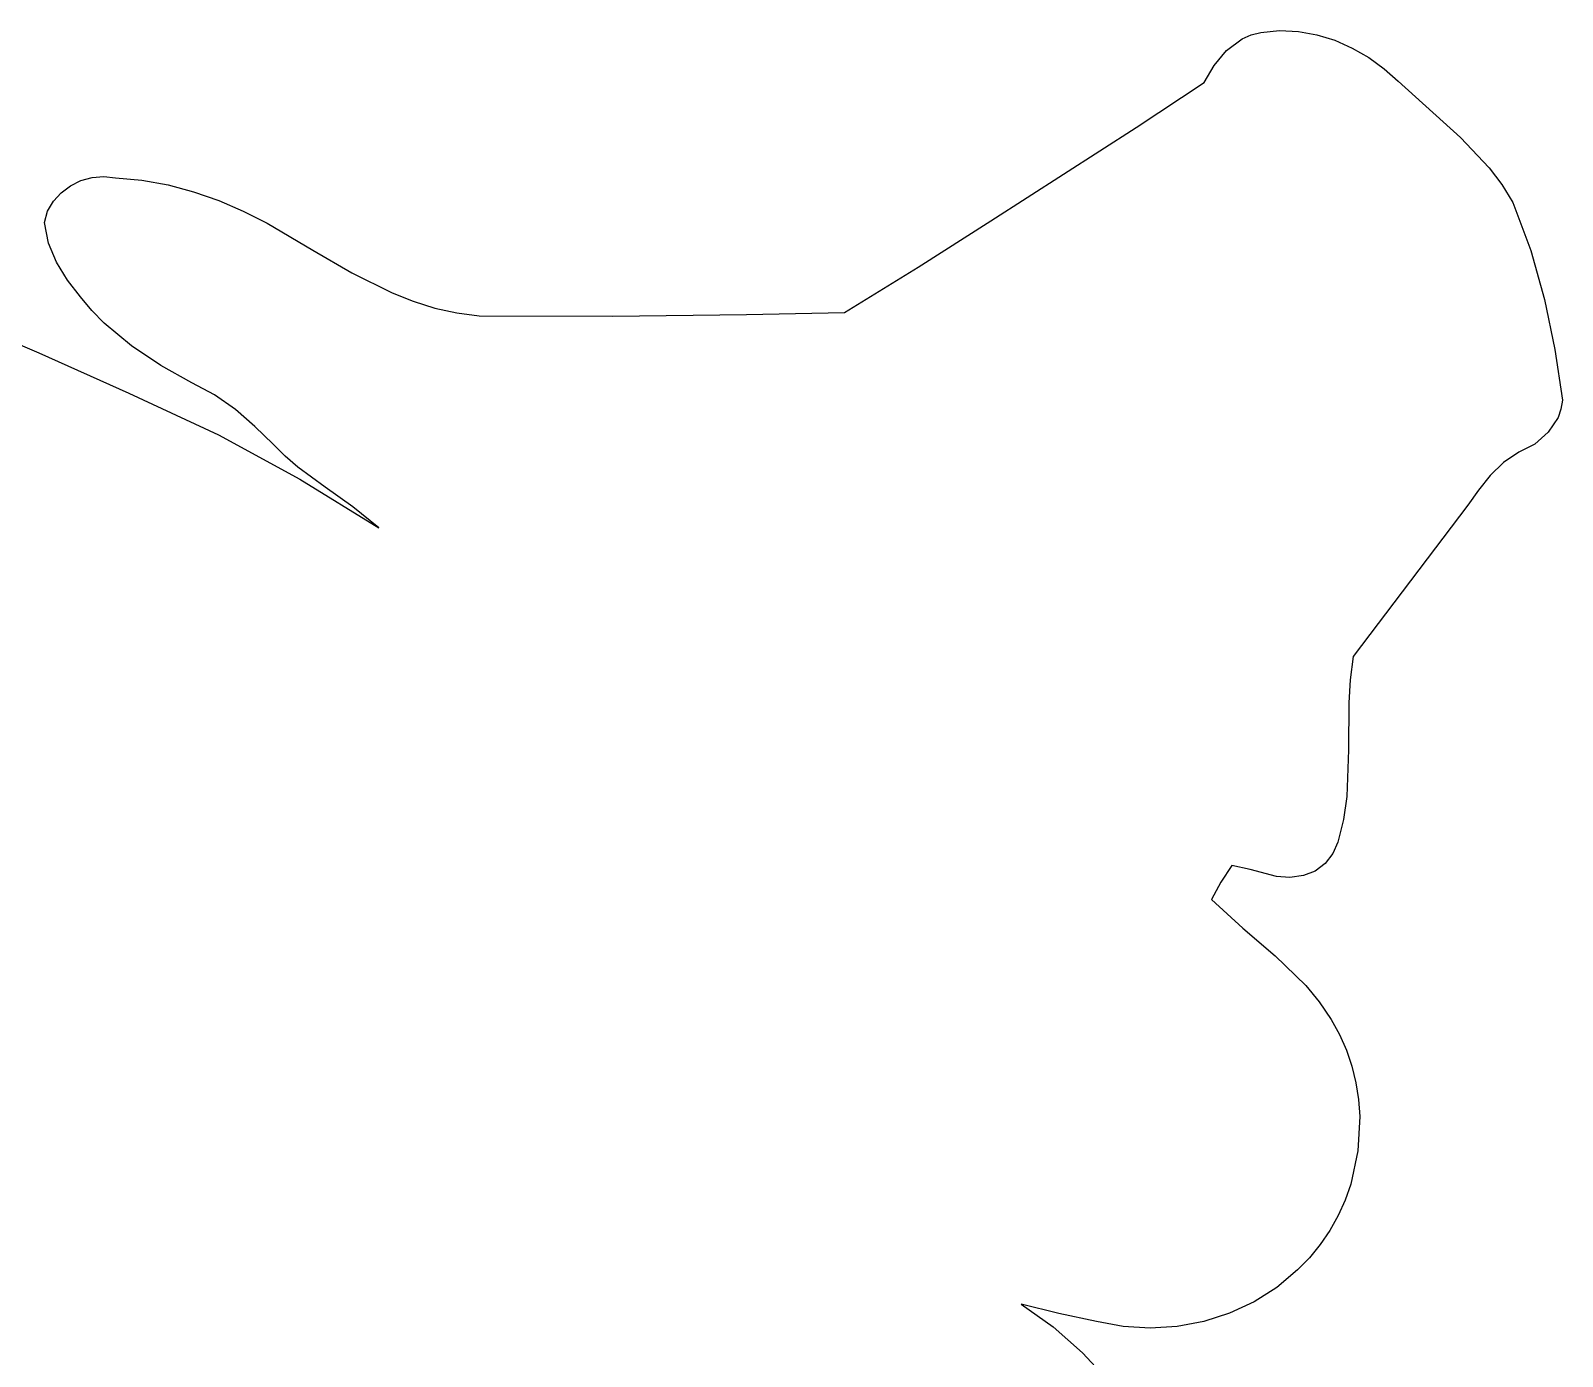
# Model space of a CAD drawing. Extents: x -886 to 651, y -59 to 942.
# Drawn here: x -327.2 to -166.3, y 228.6 to 367.8 of the extents above; entities that cross this region are included whole.
import ezdxf

# ---------------------------------------------------------------- set-up
doc = ezdxf.new("R2010")
doc.units = 0

msp = doc.modelspace()

# ---------------------------------------------------------------- linework, layer by layer
at = {"layer": 'IMAGES'}
for p, q in [((-201.58594, 365.728258), (-199.959125, 366.947168)), ((-199.959125, 366.947168), (-199.025915, 367.354457)), ((-199.025915, 367.354457), (-198.00922, 367.5937)), ((-198.00922, 367.5937), (-196.022083, 367.801715)), ((-196.022083, 367.801715), (-194.045337, 367.720046)), ((-194.045337, 367.720046), (-192.099789, 367.372718)), ((-192.099789, 367.372718), (-190.206249, 366.783759)), ((-190.206249, 366.783759), (-188.385523, 365.977194)), ((-202.91136, 364.136578), (-201.58594, 365.728258)), ((-188.385523, 365.977194), (-186.658421, 364.97705)), ((-203.95708, 362.37174), (-202.91136, 364.136578)), ((-186.658421, 364.97705), (-185.045751, 363.807353)), ((-185.045751, 363.807353), (-183.56832, 362.49213)), ((-211.0796, 357.63711), (-203.95708, 362.37174)), ((-183.56832, 362.49213), (-177.012132, 356.591309)), ((-226.335112, 347.811373), (-211.0796, 357.63711)), ((-177.012132, 356.591309), (-174.006217, 353.386379)), ((-321.914299, 352.058605), (-320.729627, 352.392408)), ((-320.729627, 352.392408), (-319.509234, 352.499096)), ((-319.509234, 352.499096), (-318.2976, 352.35973)), ((-318.2976, 352.35973), (-315.505114, 352.110532)), ((-174.006217, 353.386379), (-172.685185, 351.632662)), ((-324.809214, 349.883885), (-323.998571, 350.785404)), ((-323.998571, 350.785404), (-323.018774, 351.516624)), ((-323.018774, 351.516624), (-321.914299, 352.058605)), ((-315.505114, 352.110532), (-312.763413, 351.607527)), ((-312.763413, 351.607527), (-310.075604, 350.877589)), ((-310.075604, 350.877589), (-307.444795, 349.94759)), ((-172.685185, 351.632662), (-171.52882, 349.74473)), ((-325.406223, 348.831004), (-324.809214, 349.883885)), ((-307.444795, 349.94759), (-304.874093, 348.844405)), ((-171.52882, 349.74473), (-169.652365, 344.72038)), ((-325.74512, 347.6457), (-325.406223, 348.831004)), ((-325.318306, 345.49377), (-325.74512, 347.6457)), ((-304.874093, 348.844405), (-302.366604, 347.594908)), ((-302.366604, 347.594908), (-297.5537, 344.76447)), ((-233.994036, 342.948758), (-226.335112, 347.811373)), ((-324.467474, 343.472819), (-325.318306, 345.49377)), ((-297.5537, 344.76447), (-293.468549, 342.364461)), ((-169.652365, 344.72038), (-168.194137, 339.559441)), ((-323.311637, 341.589236), (-324.467474, 343.472819)), ((-241.7227, 338.20111), (-233.994036, 342.948758)), ((-345.448382, 342.074246), (-326.346875, 333.977155)), ((-321.96981, 339.84941), (-323.311637, 341.589236)), ((-293.468549, 342.364461), (-289.20966, 340.251781)), ((-320.772362, 338.411877), (-321.96981, 339.84941)), ((-289.20966, 340.251781), (-287.008598, 339.378646)), ((-168.194137, 339.559441), (-167.102567, 334.305347)), ((-319.472045, 337.079154), (-320.772362, 338.411877)), ((-287.008598, 339.378646), (-284.756341, 338.667891)), ((-284.756341, 338.667891), (-282.450304, 338.149698)), ((-282.450304, 338.149698), (-280.0879, 337.85425)), ((-280.0879, 337.85425), (-266.05016, 337.816244)), ((-266.05016, 337.816244), (-252.0123, 337.97731)), ((-252.0123, 337.97731), (-241.7227, 338.20111)), ((-316.615891, 334.69363), (-319.472045, 337.079154)), ((-313.507522, 332.623811), (-316.615891, 334.69363)), ((-326.346875, 333.977155), (-316.877107, 329.743517)), ((-167.102567, 334.305347), (-166.32608, 329.00153)), ((-310.25311, 330.80067), (-313.507522, 332.623811)), ((-307.873903, 329.546948), (-310.25311, 330.80067)), ((-316.877107, 329.743517), (-307.47017, 325.36983)), ((-305.686135, 327.997795), (-307.873903, 329.546948)), ((-166.32608, 329.00153), (-166.473224, 328.062921)), ((-303.64677, 326.2439), (-305.686135, 327.997795)), ((-166.782486, 327.182749), (-167.805732, 325.626386)), ((-166.473224, 328.062921), (-166.782486, 327.182749)), ((-307.47017, 325.36983), (-298.91272, 320.703653)), ((-301.71277, 324.37595), (-303.64677, 326.2439)), ((-167.805732, 325.626386), (-169.232565, 324.389788)), ((-300.465492, 323.109147), (-301.71277, 324.37595)), ((-170.89973, 323.5303), (-172.512312, 322.438658)), ((-169.232565, 324.389788), (-170.89973, 323.5303)), ((-299.126474, 321.95288), (-300.465492, 323.109147)), ((-296.276904, 319.847046), (-299.126474, 321.95288)), ((-172.512312, 322.438658), (-173.901804, 321.079933)), ((-298.91272, 320.703653), (-290.61747, 315.58782)), ((-173.901804, 321.079933), (-175.131574, 319.555979)), ((-293.371442, 317.808632), (-296.276904, 319.847046)), ((-175.131574, 319.555979), (-176.26499, 317.96865)), ((-290.61747, 315.58782), (-293.371442, 317.808632)), ((-176.26499, 317.96865), (-188.28379, 302.06145)), ((-188.28379, 302.06145), (-188.603666, 299.635617)), ((-188.603666, 299.635617), (-188.744335, 297.191287)), ((-188.744335, 297.191287), (-188.778822, 292.279105)), ((-188.778822, 292.279105), (-188.968788, 287.388846)), ((-188.968788, 287.388846), (-189.303806, 284.971919)), ((-189.303806, 284.971919), (-189.89577, 282.58445)), ((-189.89577, 282.58445), (-190.426936, 281.369677)), ((-201.03695, 280.10913), (-202.192255, 278.377921)), ((-199.11391, 279.70339), (-201.03695, 280.10913)), ((-191.234884, 280.323983), (-192.281584, 279.530607)), ((-190.426936, 281.369677), (-191.234884, 280.323983)), ((-202.192255, 278.377921), (-203.1843, 276.54502)), ((-196.35695, 278.966159), (-199.11391, 279.70339)), ((-194.942579, 278.862164), (-196.35695, 278.966159)), ((-193.52901, 279.07279), (-194.942579, 278.862164)), ((-192.281584, 279.530607), (-193.52901, 279.07279)), ((-203.1843, 276.54502), (-199.89499, 273.531347)), ((-199.89499, 273.531347), (-196.484567, 270.622294)), ((-196.484567, 270.622294), (-193.282312, 267.524479)), ((-193.282312, 267.524479), (-191.862145, 265.813104)), ((-191.862145, 265.813104), (-190.6175, 263.94452)), ((-190.6175, 263.94452), (-189.733017, 262.377487)), ((-189.733017, 262.377487), (-189.00373, 260.741105)), ((-189.00373, 260.741105), (-188.427968, 259.048052)), ((-188.427968, 259.048052), (-188.00406, 257.311006)), ((-188.00406, 257.311006), (-187.730336, 255.542646)), ((-187.730336, 255.542646), (-187.605125, 253.755648)), ((-187.605125, 253.755648), (-187.793556, 250.176455)), ((-187.793556, 250.176455), (-188.555987, 246.674851)), ((-188.555987, 246.674851), (-189.148276, 244.984841)), ((-189.148276, 244.984841), (-189.879051, 243.352261)), ((-189.879051, 243.352261), (-190.746644, 241.789792)), ((-190.746644, 241.789792), (-191.749381, 240.310109)), ((-191.749381, 240.310109), (-192.885594, 238.925893)), ((-192.885594, 238.925893), (-194.15361, 237.64982)), ((-194.15361, 237.64982), (-196.319359, 235.805418)), ((-196.319359, 235.805418), (-198.710944, 234.287308)), ((-219.215855, 233.092666), (-223.16056, 234.07508)), ((-223.16056, 234.07508), (-219.813466, 231.684963)), ((-198.710944, 234.287308), (-201.282641, 233.099294)), ((-219.813466, 231.684963), (-216.715735, 228.955219)), ((-215.24241, 232.24382), (-219.215855, 233.092666)), ((-212.456036, 231.724288), (-215.24241, 232.24382)), ((-209.621146, 231.553874), (-212.456036, 231.724288)), ((-206.783467, 231.728773), (-209.621146, 231.553874)), ((-203.988724, 232.245181), (-206.783467, 231.728773)), ((-201.282641, 233.099294), (-203.988724, 232.245181)), ((-216.715735, 228.955219), (-215.325881, 227.441833))]:
    msp.add_line(p, q, dxfattribs=at)

doc.saveas('drawing.dxf')
